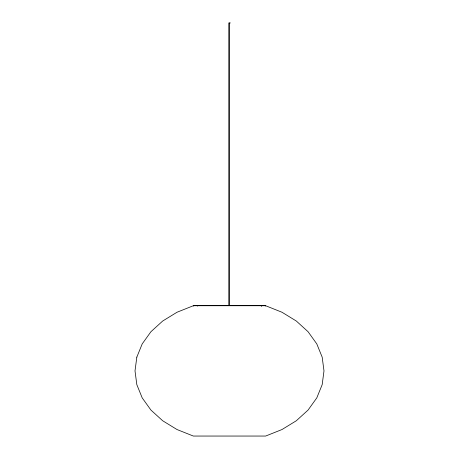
<?xml version="1.0" encoding="UTF-8"?>
<svg xmlns="http://www.w3.org/2000/svg" width="459" height="459" viewBox="0 0 459 459"><rect width="100%" height="100%" fill="white"/><g stroke="black" fill="none" stroke-linecap="round" stroke-linejoin="round"><path stroke-width="0.69" d="M230.372 22.95L228.8 22.95L228.8 305.539M265.291 306.124L265.313 305.539L193.342 305.539L193.359 306.124M229.586 22.95L229.586 305.539M197.45 305.539L197.468 306.124M136.828 357.136L135.009 370.895L136.828 384.653L142.204 397.884L150.936 410.076L162.687 420.76L177.002 429.532L193.342 436.05L265.658 436.05L281.998 429.532L296.313 420.76L308.064 410.076L316.796 397.884L322.178 384.653L323.991 370.895L322.178 357.136L316.796 343.906L308.064 331.714L296.313 321.025L281.998 312.252L265.658 305.734L193.342 305.734L177.002 312.252L162.687 321.025L150.936 331.714L142.204 343.906L136.828 357.136M261.705 306.124L261.705 305.539L261.682 306.124"/></g></svg>
